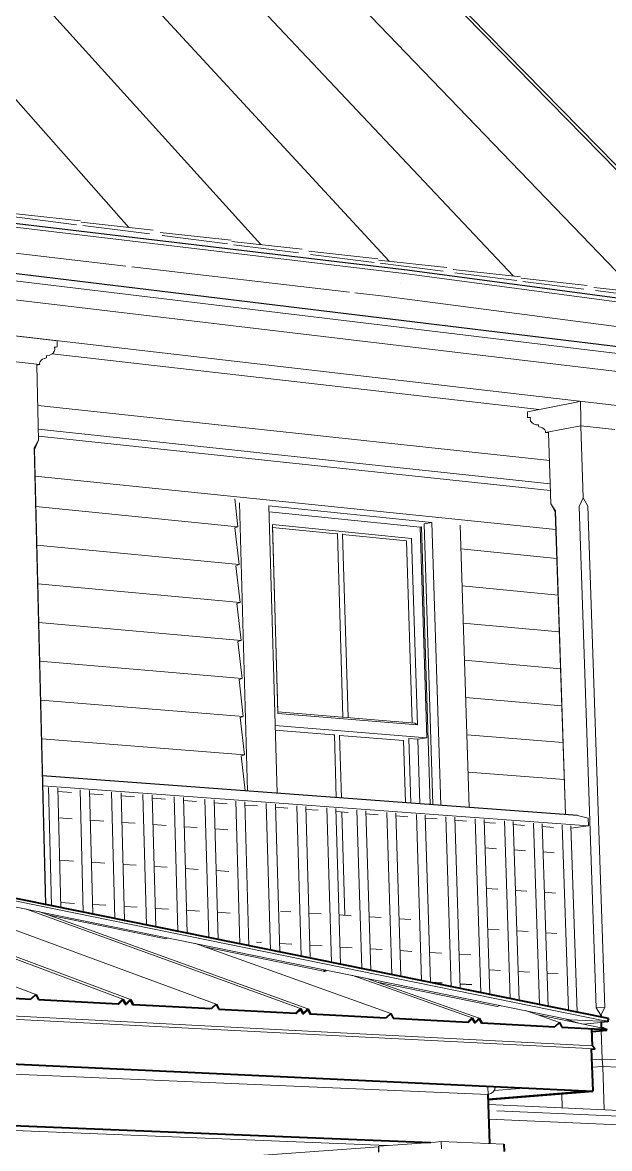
# Model space of a CAD drawing. Header units: inches. Extents: x -4969 to 16721, y 2489 to 24693.
# Drawn here: x 3918 to 4193, y 13142 to 13668 of the extents above; entities that cross this region are included whole.
import ezdxf

# ---------------------------------------------------------------- set-up
doc = ezdxf.new("R2010")
doc.units = ezdxf.units.IN
doc.header["$MEASUREMENT"] = 0
for name, color, linetype, lineweight in [('1', 1, 'Continuous', 9), ('2', 6, 'Continuous', 20), ('3', 3, 'Continuous', 30), ('4', 2, 'Continuous', 40)]:
    doc.layers.add(name, color=color, linetype=linetype, lineweight=lineweight)

msp = doc.modelspace()

# ---------------------------------------------------------------- linework, layer by layer
at = {"layer": '1'}
for p, q in [((3968.0219261, 13572.6736103), (3726.6416952, 13845.742701)), ((4029.7167281, 13564.6998268), (3784.6484066, 13835.630147)), ((4089.8732189, 13556.9351765), (3841.3581652, 13825.7436962)), ((4148.0101662, 13549.9409145), (3896.8139874, 13816.0758495)), ((4205.2745707, 13542.5400965), (3951.0570079, 13806.6194355)), ((4001.9382812, 13797.7490891), (4258.9052215, 13535.577104)), ((3675.7094815, 13601.3049778), (4096.8708361, 13551.2584821)), ((3656.6171258, 13578.9877118), (4445.611954, 13483.7596586)), ((3911.2165746, 13579.48543), (3945.3878888, 13575.7531168)), ((3943.616332, 13573.985671), (3912.0731997, 13577.9830352)), ((3945.7501326, 13575.1116472), (3979.4561763, 13571.4219319)), ((3977.7050768, 13569.6657092), (3946.5994663, 13573.6076276)), ((4439.3564997, 13476.5117371), (3654.8920459, 13569.771995)), ((3860.3143053, 13567.0525756), (3966.706242, 13554.6726301)), ((3982.7441732, 13570.4256897), (4015.9549297, 13566.7817558)), ((4014.2256201, 13565.037573), (3983.5853313, 13568.9205226)), ((4016.2902227, 13566.1760124), (4049.0546777, 13562.5737037)), ((4047.3450156, 13560.8404539), (4017.1236622, 13564.6703131)), ((4052.2338587, 13561.622128), (4084.5231153, 13558.0645142)), ((4082.8343871, 13556.342995), (4053.0587268, 13560.1163728)), ((4084.8340844, 13557.4914273), (4116.6950469, 13553.9744176)), ((3969.3849159, 13554.3609351), (4071.1960612, 13542.5140183)), ((4115.0252, 13552.2635522), (4085.6509266, 13555.9860636)), ((4096.0031644, 13551.182676), (4096.0646119, 13551.1749341)), ((4096.0707122, 13551.2634881), (4096.0085649, 13551.2713196)), ((4465.6013143, 13502.132165), (4096.9313421, 13551.2508563)), ((4119.7713519, 13553.0641886), (4151.1761879, 13549.5907456)), ((4149.5264644, 13547.8913131), (4120.5793443, 13551.5596926)), ((4095.0630463, 13546.4304171), (4095.037889, 13546.433561)), ((4151.4651355, 13549.0476031), (4182.4587746, 13545.6137136)), ((4180.8272068, 13543.9246663), (4152.2648917, 13547.5442806)), ((4073.7895204, 13542.212239), (4087.3911459, 13540.6295869)), ((4087.3911459, 13540.6295869), (4215.6121967, 13523.8656296)), ((4185.4376538, 13544.7418647), (4215.9932762, 13541.3503902)), ((4186.2283764, 13543.2401927), (4214.381064, 13539.6724891)), ((3907.7628999, 13522.8438119), (3934.543863, 13519.7512408)), ((3908.534009, 13510.728179), (3926.3797539, 13508.7107838)), ((3932.1922628, 13513.7133183), (4159.8982069, 13487.7103459)), ((3925.7026881, 13489.5152705), (4165.0005736, 13463.8858784)), ((4177.3711447, 13491.1323493), (4179.2279171, 13491.4959905)), ((4179.3210873, 13488.7594725), (4179.2279171, 13491.4959905)), ((4179.2946098, 13488.54742), (4179.3210873, 13488.7594725)), ((4179.3276421, 13487.7338172), (4179.2946098, 13488.54742)), ((4179.3533357, 13486.8555821), (4179.3276421, 13487.7338172)), ((4179.3500396, 13484.2257109), (4179.3676264, 13484.6151674)), ((4179.38106, 13483.3144874), (4179.3500396, 13484.2257109)), ((4179.3693615, 13485.9923369), (4179.3533357, 13486.8555821)), ((4179.3629194, 13482.5755747), (4179.368335, 13483.0176064)), ((4179.3676264, 13484.6151674), (4179.3742708, 13485.2223068)), ((4179.368335, 13483.0176064), (4179.38106, 13483.3144874)), ((4179.3742708, 13485.2223068), (4179.3693615, 13485.9923369)), ((3925.7258879, 13478.5438554), (4165.0302497, 13452.9587973)), ((4162.8750559, 13476.9356638), (4179.4138657, 13480.1062169)), ((4179.3652029, 13482.0206856), (4179.3629194, 13482.5755747)), ((4179.3750152, 13481.3933933), (4179.3652029, 13482.0206856)), ((4179.3916397, 13480.7393728), (4179.3750152, 13481.3933933)), ((4179.3874072, 13479.8980159), (4179.4138657, 13480.1062169)), ((4179.3874072, 13479.8980159), (4180.5295937, 13446.34235)), ((4179.4138657, 13480.1062169), (4179.3916397, 13480.7393728)), ((4179.4138657, 13480.1062169), (4195.3626167, 13478.3032698)), ((3925.8081583, 13475.2444039), (4165.1354854, 13449.8165848)), ((3923.7257681, 13469.6889993), (3929.0254547, 13256.4639679)), ((4167.7338317, 13431.6514787), (3924.270254, 13456.5900504)), ((4017.5751008, 13445.9805048), (4019.0795964, 13432.9140906)), ((4180.5295937, 13446.34235), (4178.5727041, 13442.321411)), ((4182.654756, 13442.4817331), (4180.5295937, 13446.34235)), ((3924.6251293, 13442.3166769), (4019.0795964, 13432.9140906)), ((4019.7688201, 13444.1137107), (4023.5786026, 13309.4726347)), ((4178.5727041, 13442.321411), (4186.5261104, 13208.1464399)), ((4182.654756, 13442.4817331), (4190.6450494, 13208.2310095)), ((4033.6202474, 13439.8487796), (4104.352051, 13432.6847857)), ((4167.5260731, 13440.3544386), (4172.289036, 13298.452932)), ((4017.6033478, 13432.3928361), (4019.0795964, 13432.9140906)), ((4017.6033478, 13432.3928361), (4019.579382, 13415.2151831)), ((4035.2095461, 13433.9414437), (4037.752385, 13345.7009224)), ((4035.2607917, 13432.9436963), (4035.2095461, 13433.9414437)), ((4035.2095461, 13433.9414437), (4100.2936295, 13427.4270308)), ((4037.7550703, 13346.3907138), (4035.2607917, 13432.9436963)), ((4035.2705524, 13432.604993), (4064.9756114, 13429.6399418)), ((4104.9539595, 13432.7927648), (4104.352051, 13432.6847857)), ((4107.431521, 13334.2766949), (4104.352051, 13432.6847857)), ((4104.9539595, 13432.7927648), (4109.0139217, 13303.1417284)), ((4106.111581, 13434.2982765), (4109.7290631, 13434.9489633)), ((4110.2298807, 13303.0516237), (4106.111581, 13434.2982765)), ((4109.7290631, 13434.9489633), (4113.8936001, 13302.7801357)), ((4122.9914641, 13433.5978702), (4127.2068544, 13301.7936003)), ((4064.9756114, 13429.6399418), (4065.5731377, 13429.748043)), ((4068.1400407, 13343.8997644), (4065.5731377, 13429.748043)), ((4070.6017212, 13343.6979567), (4068.0285905, 13429.5028626)), ((4068.0336334, 13429.3347011), (4097.9099639, 13426.3525541)), ((4100.5530567, 13341.2425564), (4097.9099639, 13426.3525541)), ((4103.0050084, 13340.3608767), (4100.2936295, 13427.4270308)), ((3925.0736179, 13424.2781021), (4019.579382, 13415.2151831)), ((4123.3452843, 13422.5348341), (4168.1896316, 13418.0707483)), ((4018.1019168, 13414.703552), (4019.579382, 13415.2151831)), ((4018.1019168, 13414.703552), (4020.0798017, 13397.493817)), ((3925.5226866, 13406.2161901), (4020.0798017, 13397.493817)), ((4123.8993353, 13405.2111025), (4168.7656349, 13400.9085116)), ((4018.6011181, 13396.991834), (4020.0798017, 13397.493817)), ((4018.6011181, 13396.991834), (4020.5808569, 13379.7499493)), ((3925.9723368, 13388.1308956), (4020.5808569, 13379.7499493)), ((4124.4540742, 13387.8658651), (4169.3423466, 13383.7251692)), ((4019.1009529, 13379.2576393), (4020.5808569, 13379.7499493)), ((4019.1009529, 13379.2576393), (4021.0825486, 13361.9835371)), ((3926.4225694, 13370.022173), (4021.0825486, 13361.9835371)), ((4125.0095021, 13370.4990819), (4169.9197679, 13366.5206821)), ((4019.6014223, 13361.5009251), (4021.0825486, 13361.9835371)), ((4019.6014223, 13361.5009251), (4021.5848782, 13344.1945376)), ((3926.8733856, 13351.889977), (4021.5848782, 13344.1945376)), ((4125.5656203, 13353.1107127), (4170.4979002, 13349.2950111)), ((4037.752385, 13345.7009224), (4037.7550703, 13346.3907138)), ((4037.7550703, 13346.3907138), (4101.7683627, 13341.1429261)), ((4020.1025277, 13343.7216486), (4021.5848782, 13344.1945376)), ((4020.1025277, 13343.7216486), (4022.0878469, 13326.3829075)), ((4037.752385, 13345.7009224), (4103.0050084, 13340.3608767)), ((4103.0050084, 13340.3608767), (4101.7683627, 13341.1429261)), ((4036.5574638, 13337.8169233), (4063.5721101, 13335.6508511)), ((4063.5721101, 13335.6508511), (4064.1704396, 13335.7378754)), ((4065.0432413, 13306.4000326), (4064.1704396, 13335.7378754)), ((4067.5058503, 13306.2175489), (4066.6309214, 13335.5405227)), ((4066.6349565, 13335.4052858), (4096.5736085, 13333.0047807)), ((4126.1224302, 13335.7007173), (4171.0767448, 13332.0481172)), ((3927.3247866, 13333.7342617), (4022.0878469, 13326.3829075)), ((4097.4700556, 13303.997149), (4096.5736085, 13333.0047807)), ((4098.961268, 13334.0157392), (4103.2060608, 13333.6743319)), ((4099.8971232, 13303.8172991), (4098.961268, 13334.0157392)), ((4103.2060608, 13333.6743319), (4107.431521, 13334.2766949)), ((4104.1456528, 13303.5024756), (4103.2060608, 13333.6743319)), ((4020.6042702, 13325.9197668), (4022.0878469, 13326.3829075)), ((4020.6042702, 13325.9197668), (4022.4764074, 13309.5543092)), ((4126.6799331, 13318.2690552), (4171.656303, 13314.7799611)), ((4174.5099554, 13202.5905651), (3625.7825968, 13314.0011518)), ((4192.0990736, 13201.7831161), (3642.7082051, 13313.1960158)), ((3931.8565648, 13255.8901735), (3930.4810982, 13311.0076578)), ((3936.3334686, 13254.9828184), (3934.9346415, 13310.6824909)), ((3941.3011143, 13308.7830548), (3934.9707824, 13309.2434046)), ((3946.7488862, 13252.8718768), (3945.2949978, 13309.9260492)), ((3951.1995333, 13251.9698432), (3949.7218121, 13309.6028337)), ((3956.0151405, 13307.713032), (3949.7586011, 13308.1680155)), ((3961.5539544, 13249.8712641), (3960.0200814, 13308.8509252)), ((3965.9785749, 13248.9745055), (3964.4204066, 13308.5296439)), ((3970.6413501, 13306.6493953), (3964.4578354, 13307.0990684)), ((3976.2725338, 13246.8881805), (3974.6571453, 13307.7822279)), ((3980.6713555, 13245.9966506), (3979.0312185, 13307.4628632)), ((3985.180527, 13305.5920878), (3979.0692788, 13306.0365056)), ((3990.9053802, 13243.9224728), (3989.2069764, 13306.7198996)), ((3995.278628, 13243.0361261), (3993.5550318, 13306.4024347)), ((3999.6334457, 13304.5410531), (3993.5937155, 13304.98027)), ((4005.4532404, 13240.9739897), (4003.6703522, 13305.6638838)), ((4009.8011367, 13240.0927811), (4007.9926213, 13305.3483015)), ((4014.0008716, 13303.4962355), (4008.0319202, 13303.9303053)), ((4019.9168527, 13238.0425814), (4018.0480411, 13304.6141242)), ((4024.2396174, 13237.1664664), (4022.3447525, 13304.300408)), ((3701.0542125, 13298.7184167), (3924.4955998, 13214.3930857)), ((4028.2835611, 13302.4575801), (4022.3846587, 13302.8865558)), ((4034.2969468, 13235.1281002), (4032.3408021, 13303.5705655)), ((4038.5947971, 13234.2570347), (4036.6121819, 13303.2586988)), ((4042.4822614, 13301.4250324), (4036.6526875, 13301.8489665)), ((4048.5942441, 13232.2303998), (4046.5493856, 13302.5331528)), ((4052.8673946, 13231.3643403), (4050.7956571, 13302.2231194)), ((4056.5977114, 13300.3985388), (4050.8367545, 13300.817483)), ((4062.8094574, 13229.3493358), (4060.6745331, 13301.5018321)), ((4067.0581207, 13228.4882393), (4064.8959171, 13301.1936157)), ((4070.630641, 13299.3780463), (4064.9375985, 13299.7920516)), ((4069.1431429, 13251.3441947), (4067.7035738, 13299.5909063)), ((4076.9432919, 13226.4847652), (4074.7169773, 13300.4765497)), ((4081.1676777, 13225.6285891), (4078.9136919, 13300.1701346)), ((4084.5817718, 13298.3635022), (4078.95595, 13298.7726192)), ((4090.9964441, 13223.6365468), (4088.6774425, 13299.4572529)), ((4095.19676, 13222.7852491), (4092.8497033, 13299.1526233)), ((3935.2818529, 13296.8569384), (3941.6145777, 13296.4123217)), ((3950.0752502, 13295.8183032), (3956.3341379, 13295.3788706)), ((3964.7799907, 13294.7858926), (3970.96581, 13294.3515901)), ((3979.3968689, 13293.7596508), (3985.5103789, 13293.3304251)), ((4098.4518169, 13297.3548548), (4092.8925305, 13297.7591332)), ((4104.9696031, 13220.8045411), (4102.5566444, 13298.4438894)), ((4109.1460541, 13219.9580801), (4106.7046646, 13298.1410296)), ((4112.2414812, 13296.3520528), (4106.7480536, 13296.7515419)), ((4118.8634499, 13217.9886099), (4116.3552906, 13297.4364075)), ((4123.0162389, 13217.1469447), (4120.4792808, 13297.1353023)), ((4125.9514613, 13295.3550455), (4120.5232244, 13295.7497938)), ((4132.6786578, 13215.1886168), (4130.0740803, 13296.4347562)), ((4136.8079853, 13214.3517066), (4134.1742487, 13296.1353902)), ((4139.5824461, 13294.3637829), (4134.2187398, 13294.7538384)), ((4146.4158926, 13212.4044269), (4143.7137048, 13295.438885)), ((4150.521957, 13211.5722316), (4147.7902572, 13295.1412433)), ((4153.1351163, 13293.3782154), (4147.8352887, 13293.7636256)), ((4160.0758127, 13209.6359068), (4157.2748473, 13294.448744)), ((4164.1588098, 13208.8083866), (4161.3279872, 13294.1528117)), ((4173.6590687, 13206.8829245), (4170.7581833, 13293.4642839)), ((4177.8765847, 13298.0388849), (4182.8139616, 13296.8094566)), ((3993.9266701, 13292.7395225), (3999.96862, 13292.315321)), ((4008.3701699, 13291.7254535), (4014.3412995, 13291.3062242)), ((4166.6101449, 13292.3982941), (4161.3735522, 13292.7791058)), ((4174.8234702, 13292.1192165), (4182.9390533, 13293.1236255)), ((3965.3172469, 13212.2157127), (3770.9513142, 13284.5268934)), ((3777.0706147, 13283.2844642), (3968.8350486, 13212.0280778)), ((4134.6016746, 13282.8628187), (4139.9672169, 13282.4861073)), ((4148.2228744, 13281.9064828), (4153.5245033, 13281.5342588)), ((4161.7657291, 13280.9556475), (4167.0040888, 13280.5878655)), ((2585.129233, 13272.2793085), (4184.8785151, 13190.4077112)), ((3935.7777224, 13277.1119907), (3942.1142608, 13276.692483)), ((3950.5800106, 13276.1320118), (3956.842641, 13275.7173972)), ((3965.2935266, 13275.1579101), (3971.483019, 13274.7481375)), ((3979.9190666, 13274.1896328), (3986.0361812, 13273.7846519)), ((3994.4574172, 13273.2271278), (4000.5029045, 13272.826889)), ((4008.909356, 13272.2703436), (4014.8839569, 13271.8747978)), ((4186.1137122, 13188.9441719), (2583.8530505, 13270.4639797)), ((3847.9236585, 13268.8988517), (4008.9291218, 13209.8895126)), ((4135.2126178, 13263.8916008), (4140.5810887, 13263.5362027)), ((4148.841236, 13262.9893729), (4154.1457378, 13262.6382097)), ((4162.3914136, 13262.092338), (4167.6325917, 13261.7453669)), ((3936.2742905, 13257.3392252), (3942.6146471, 13256.9448976)), ((4048.370871, 13207.7857415), (3919.6735957, 13254.3311388)), ((3925.9556671, 13253.0556615), (4051.7702832, 13207.6044213)), ((3985.3843057, 13240.2832648), (3930.1111393, 13251.5544738)), ((3951.0854799, 13256.4180687), (3957.3518575, 13256.0283421)), ((3965.8077816, 13255.5024405), (3972.0009514, 13255.1172669)), ((3980.4419933, 13254.5922908), (3986.5627166, 13254.211623)), ((3994.9889032, 13253.6875708), (4001.0379319, 13253.3113618)), ((4009.4492904, 13252.7882318), (4015.4273665, 13252.4164357)), ((4043.8858087, 13252.9269974), (4038.9923833, 13253.2336539)), ((4058.0214751, 13252.0411568), (4052.2522846, 13252.402695)), ((4072.0743609, 13251.1605039), (4066.3732395, 13251.5177764)), ((4086.0451911, 13250.2849932), (4080.4114423, 13250.6380436)), ((4099.9346823, 13249.4145798), (4094.3676183, 13249.7634513)), ((3986.5448637, 13240.7539641), (3985.3843057, 13240.2832648)), ((4135.8238418, 13244.9116669), (4141.1952415, 13244.5776211)), ((4149.4598792, 13244.0636458), (4154.7672543, 13243.7335818)), ((4163.0173807, 13243.2205089), (4168.2613775, 13242.8943863)), ((3998.6999416, 13238.2860639), (4090.5208786, 13205.5375155)), ((4059.0630229, 13225.2588296), (4003.4014488, 13236.6092401)), ((4030.0963762, 13238.7047503), (4027.823321, 13238.8400922)), ((4044.3219175, 13237.8577358), (4038.4813465, 13238.205494)), ((4058.4638626, 13237.0156987), (4052.692115, 13237.359359)), ((4072.5229461, 13236.1785953), (4066.8193157, 13236.5181998)), ((4086.4998943, 13235.3463824), (4080.8636837, 13235.6819726)), ((4136.1018863, 13167.705103), (2618.8005305, 13231.9583323)), ((4100.3954247, 13234.5190173), (4094.8259453, 13234.8506342)), ((4114.2102467, 13233.6964577), (4108.7068185, 13234.0241418)), ((4127.9450614, 13232.8786619), (4122.5070129, 13233.2024532)), ((4136.4353459, 13225.9230337), (4141.8096749, 13225.6103792)), ((4150.0788036, 13225.1293182), (4155.3890524, 13224.8203916)), ((4128.6515331, 13203.5036765), (4072.3773756, 13223.3270027)), ((4078.8287998, 13222.017141), (4131.9384332, 13203.3283576)), ((4140.2502652, 13208.7032689), (4084.160286, 13220.1410408)), ((4114.6446439, 13219.8718484), (4109.1390105, 13220.1836455)), ((4109.1453352, 13219.981104), (4114.6510008, 13219.6695395)), ((4163.6436298, 13224.340177), (4168.8904457, 13224.0349407)), ((4128.3849348, 13219.0937032), (4122.9447227, 13219.4017953)), ((4122.9511281, 13219.1998371), (4128.3913718, 13218.8919749)), ((4141.6593557, 13209.2603703), (4140.2502652, 13208.7032689)), ((4153.5410502, 13206.8479763), (4169.4119631, 13201.3295688)), ((4188.9565589, 13198.7711653), (4159.4869192, 13204.7805635)), ((4190.6450494, 13208.2310095), (4186.5261104, 13208.1464399)), ((4186.5261104, 13208.1464399), (4188.7571668, 13204.6289976)), ((4188.7571668, 13204.6289976), (4190.6450494, 13208.2310095)), ((4179.5679494, 13200.6856744), (4172.7992507, 13202.6139609)), ((4192.0990736, 13201.7831161), (4174.5099554, 13202.5905651)), ((4192.0241048, 13201.5480412), (4180.7468017, 13200.4452849)), ((4184.4699197, 13183.7712273), (4189.4528664, 13184.1904221)), ((4189.4528664, 13184.1904221), (4204.1938994, 13183.4549035)), ((4189.6719402, 13180.7450638), (4189.4528664, 13184.1904221)), ((4184.753449, 13180.3374445), (4184.5799389, 13180.5220965)), ((4184.753449, 13180.3374445), (4184.5859133, 13180.3456573)), ((4184.753449, 13180.3374445), (4189.6719402, 13180.7450638)), ((4185.0683162, 13171.040292), (4184.753449, 13180.3374445)), ((4189.6719402, 13180.7450638), (4208.4410131, 13179.8223721)), ((4180.0514294, 13169.1312036), (4135.9901399, 13171.1834063)), ((4136.1018863, 13167.705103), (4135.9901399, 13171.1834063)), ((4136.1018863, 13167.705103), (4136.3545748, 13167.7501124)), ((4136.1673819, 13165.666352), (4180.0514294, 13169.1312036)), ((4136.3545748, 13167.7501124), (4137.6567922, 13168.301494)), ((4137.6567922, 13168.301494), (4138.6606204, 13169.0903482)), ((4138.6606204, 13169.0903482), (4139.2752198, 13170.045365)), ((4138.945415, 13169.5328864), (4150.8697758, 13170.490371)), ((4139.2752198, 13170.045365), (4139.4355885, 13171.0229308)), ((4170.470702, 13168.0741395), (4170.6923771, 13161.4263036)), ((4180.0514294, 13169.1312036), (4184.9627498, 13169.2167703)), ((4185.0683162, 13171.040292), (4184.9007364, 13171.0481741)), ((4205.4045827, 13157.1234201), (4140.1576715, 13160.0105116)), ((3870.0339816, 13152.6043842), (4088.83264, 13143.77211)), ((4452.0448499, 13142.4547696), (4136.4731165, 13156.1494157)), ((3872.2184137, 13127.8793992), (4084.9590073, 13143.2055356))]:
    msp.add_line(p, q, dxfattribs=at)
at = {"layer": '2'}
for p, q in [((4261.1623152, 13535.3257614), (4004.1265818, 13797.3675935)), ((4438.6889571, 13461.5996777), (3647.0232748, 13553.0301386)), ((3934.6166112, 13516.8744994), (3934.543863, 13519.7512408)), ((3932.7655676, 13514.180005), (3932.8977581, 13514.3880419)), ((3932.8977581, 13514.3880419), (3933.3027025, 13515.0253298)), ((3933.2106205, 13516.8096297), (3934.6166112, 13516.8744994)), ((3933.27648, 13516.5729709), (3933.2106205, 13516.8096297)), ((3933.27648, 13516.5729709), (3934.6166112, 13516.8744994)), ((3933.4556574, 13515.9291161), (3933.27648, 13516.5729709)), ((3933.3027025, 13515.0253298), (3933.4556574, 13515.9291161)), ((3926.3347931, 13509.3806246), (3926.554494, 13510.0431421)), ((3926.3797539, 13508.7107838), (3926.3347931, 13509.3806246)), ((3926.554494, 13510.0431421), (3926.6756058, 13510.2000816)), ((3926.6756058, 13510.2000816), (3927.0228333, 13510.6500276)), ((3927.0228333, 13510.6500276), (3927.7056727, 13511.1570232)), ((3927.7056727, 13511.1570232), (3928.5245122, 13511.5145983)), ((3928.5245122, 13511.5145983), (3929.5037333, 13511.7333646)), ((3928.5245122, 13511.5145983), (3928.5532377, 13511.5271423)), ((3928.5532377, 13511.5271423), (3929.5037333, 13511.7333646)), ((3929.4796645, 13512.6922808), (3930.7634942, 13512.9582835)), ((3929.4801962, 13512.6711014), (3929.4796645, 13512.6922808)), ((3929.4801962, 13512.6711014), (3930.7634942, 13512.9582835)), ((3929.4984748, 13511.9428702), (3929.4801962, 13512.6711014)), ((3929.5037333, 13511.7333646), (3929.4984748, 13511.9428702)), ((3930.7634942, 13512.9582835), (3931.8928453, 13513.4695839)), ((3931.8928453, 13513.4695839), (3932.1922628, 13513.7133183)), ((3932.1922628, 13513.7133183), (3932.2866766, 13513.7901738)), ((3932.2866766, 13513.7901738), (3932.7655676, 13514.180005)), ((3924.9749707, 13508.6469117), (3924.9814456, 13508.3996873)), ((3926.3797539, 13508.7107838), (3924.9814456, 13508.3996873)), ((3924.9814456, 13508.3996873), (3925.8566293, 13473.3004756)), ((4154.4463946, 13486.6426308), (4177.3711447, 13491.1323493)), ((4154.4561421, 13486.3486021), (4154.4463946, 13486.6426308)), ((4154.5216507, 13484.3725667), (4154.4561421, 13486.3486021)), ((4154.536315, 13483.9302278), (4154.5216507, 13484.3725667)), ((4155.8844652, 13483.9877735), (4154.536315, 13483.9302278)), ((4154.536315, 13483.9302278), (4155.8396347, 13483.7826119)), ((4155.6989149, 13483.1386212), (4155.8396347, 13483.7826119)), ((4155.8953272, 13482.3010975), (4155.6989149, 13483.1386212)), ((4155.8396347, 13483.7826119), (4155.8844652, 13483.9877735)), ((4155.9261974, 13482.2597881), (4155.8953272, 13482.3010975)), ((4156.4560224, 13481.5507989), (4155.9261974, 13482.2597881)), ((4157.3304568, 13480.9554791), (4156.4560224, 13481.5507989)), ((4158.4397496, 13480.5689383), (4157.3304568, 13480.9554791)), ((4159.6837694, 13480.4261551), (4158.4397496, 13480.5689383)), ((4159.7014514, 13479.8956735), (4159.6837694, 13480.4261551)), ((4159.71393, 13479.5213049), (4159.7014514, 13479.8956735)), ((4160.6357967, 13479.4066772), (4159.71393, 13479.5213049)), ((4161.4684058, 13479.1290459), (4160.6357967, 13479.4066772)), ((4162.150952, 13478.7086426), (4161.4684058, 13479.1290459)), ((4162.6335653, 13478.1761363), (4162.150952, 13478.7086426)), ((4162.8616363, 13477.6177251), (4162.6335653, 13478.1761363)), ((4162.880966, 13477.5703984), (4162.8616363, 13477.6177251)), ((4162.8750559, 13476.9356638), (4162.880966, 13477.5703984)), ((3925.8566293, 13473.3004756), (3923.7257681, 13469.6889993)), ((3923.9606393, 13469.0430055), (3925.8566293, 13473.3004756)), ((4164.2253376, 13476.9925056), (4162.8750559, 13476.9356638)), ((4164.2323312, 13476.783686), (4162.8750559, 13476.9356638)), ((4164.2253376, 13476.9925056), (4164.2323312, 13476.783686)), ((4164.2323312, 13476.783686), (4165.3430814, 13443.6180173)), ((3923.7257681, 13469.6889993), (3923.9606393, 13469.0430055)), ((3923.9606393, 13469.0430055), (3929.2470551, 13256.4190551)), ((4109.7290631, 13434.9489633), (4033.5378361, 13442.7115515)), ((4033.5378361, 13442.7115515), (4037.4029077, 13308.4482295)), ((4167.5260731, 13440.3544386), (4165.3430814, 13443.6180173)), ((4165.3430814, 13443.6180173), (4167.4610389, 13439.7794439)), ((4167.4610389, 13439.7794439), (4167.5260731, 13440.3544386)), ((4167.4610389, 13439.7794439), (4172.2040636, 13298.4592286)), ((4107.431521, 13334.2766949), (4036.4947209, 13339.996461)), ((4182.9390533, 13293.1236255), (3927.870707, 13311.7768962)), ((4182.9390533, 13293.1236255), (4182.8139616, 13296.8094566)), ((4177.7191925, 13206.0600402), (4174.7881118, 13293.1700463)), ((4188.9998271, 13197.5000141), (4189.4528664, 13184.1904221)), ((4190.3596132, 13160.5444427), (4189.6719402, 13180.7450638)), ((4455.0999818, 13148.6737266), (4136.2539873, 13162.9704895)), ((4084.950332, 13143.4920046), (4111.5246069, 13145.4093171)), ((4111.5246069, 13145.4093171), (4114.1233894, 13145.5968171)), ((4114.2282077, 13142.2502095), (4114.1233894, 13145.5968171)), ((4114.1233894, 13145.5968171), (4143.4012241, 13144.3973902))]:
    msp.add_line(p, q, dxfattribs=at)
at = {"layer": '3'}
for p, q in [((3675.738041, 13603.1996604), (4096.8830218, 13553.0006342)), ((3656.8471478, 13582.6735793), (4464.7250315, 13484.5895344)), ((4465.6130571, 13503.7395999), (4096.9574452, 13552.9912271)), ((4177.8765847, 13298.0388849), (3927.751448, 13316.5735941)), ((4084.9590073, 13143.2055356), (4084.950332, 13143.4920046)), ((4085.0352045, 13140.6894485), (4084.9590073, 13143.2055356))]:
    msp.add_line(p, q, dxfattribs=at)
at = {"layer": '4'}
for p, q in [((4192.3620872, 13203.0922959), (3642.68909, 13314.4971036)), ((2583.2274368, 13243.9270921), (4184.9627498, 13169.2167703)), ((4059.0630229, 13225.2588296), (4060.3408612, 13225.7708304)), ((3884.3558546, 13214.2187732), (3922.2537007, 13212.2149962)), ((3924.4955998, 13214.3930857), (3922.2537007, 13212.2149962)), ((3924.4955998, 13214.3930857), (3925.8329161, 13212.0257519)), ((3925.8329161, 13212.0257519), (3963.1036002, 13210.0551349)), ((3965.3172469, 13212.2157127), (3963.1036002, 13210.0551349)), ((3963.1036002, 13210.0551349), (3963.4149516, 13210.0386728)), ((3963.4149516, 13210.0386728), (3965.2371768, 13211.8172755)), ((3965.2371768, 13211.8172755), (3964.9996171, 13211.9056976)), ((3965.2371768, 13211.8172755), (3966.3128858, 13209.88545)), ((3965.3172469, 13212.2157127), (3966.4605751, 13210.1622237)), ((3966.3128858, 13209.88545), (3966.9347327, 13209.852571)), ((3966.9002889, 13210.138949), (3966.4605751, 13210.1622237)), ((3968.8350486, 13212.0280778), (3966.9002889, 13210.138949)), ((3968.7549601, 13211.6299312), (3966.9347327, 13209.852571)), ((3968.7549601, 13211.6299312), (3968.5176408, 13211.718156)), ((3968.7549601, 13211.6299312), (3969.9914356, 13209.4065919)), ((3968.8350486, 13212.0280778), (3970.1389976, 13209.6831516)), ((3970.1389976, 13209.6831516), (4006.7454798, 13207.747653)), ((4008.9291218, 13209.8895126), (4006.7454798, 13207.747653)), ((4008.9291218, 13209.8895126), (4010.2032315, 13207.5648309)), ((4010.2032315, 13207.5648309), (4046.2142056, 13205.6608186)), ((4048.370871, 13207.7857415), (4046.2142056, 13205.6608186)), ((4046.2142056, 13205.6608186), (4046.5150728, 13205.6449108)), ((4046.5150728, 13205.6449108), (4048.2903945, 13207.3941628)), ((4048.2903945, 13207.3941628), (4048.0585751, 13207.4780421)), ((4048.2903945, 13207.3941628), (4049.3154562, 13205.4968459)), ((4048.370871, 13207.7857415), (4049.4603672, 13205.768937)), ((4049.3154562, 13205.4968459), (4049.9163777, 13205.4650733)), ((4049.8852841, 13205.7464456), (4049.4603672, 13205.768937)), ((4051.7702832, 13207.6044213), (4049.8852841, 13205.7464456)), ((4051.6897913, 13207.2131232), (4049.9163777, 13205.4650733)), ((4051.6897913, 13207.2131232), (4051.4582095, 13207.2968216)), ((4051.6897913, 13207.2131232), (4052.8680706, 13205.0294683)), ((4051.7702832, 13207.6044213), (4053.0128589, 13205.3013527)), ((4053.0128589, 13205.3013527), (4088.3928749, 13203.4307012)), ((4090.5208786, 13205.5375155), (4088.3928749, 13203.4307012)), ((4090.5208786, 13205.5375155), (4091.7352425, 13203.2539798)), ((4188.7571668, 13204.6289976), (4188.784795, 13203.8173225)), ((4091.7352425, 13203.2539798), (4126.8402132, 13201.3978708)), ((4128.6515331, 13203.5036765), (4126.5493093, 13201.4132518)), ((4126.8402132, 13201.3978708), (4128.5707217, 13203.1187241)), ((4128.5707217, 13203.1187241), (4128.3445613, 13203.1984276)), ((4128.5707217, 13203.1187241), (4129.5478898, 13201.2547075)), ((4128.6515331, 13203.5036765), (4129.690124, 13201.5222719)), ((4129.5478898, 13201.2547075), (4130.1289246, 13201.2239864)), ((4130.1009788, 13201.5005249), (4129.690124, 13201.5222719)), ((4131.9384332, 13203.3283576), (4130.1009788, 13201.5005249)), ((4131.8576092, 13202.9436764), (4130.1289246, 13201.2239864)), ((4131.8576092, 13202.9436764), (4131.6316826, 13203.0232133)), ((4131.8576092, 13202.9436764), (4132.9808543, 13200.7983174)), ((4131.9384332, 13203.3283576), (4133.1229704, 13201.0656819)), ((4133.1229704, 13201.0656819), (4167.337141, 13199.2566722)), ((4169.4119631, 13201.3295688), (4167.337141, 13199.2566722)), ((4169.4119631, 13201.3295688), (4170.569805, 13199.0857512)), ((4170.569805, 13199.0857512), (4191.7099166, 13197.9680077)), ((4188.872528, 13201.2398628), (4188.9565589, 13198.7711653)), ((4190.0097163, 13198.5564073), (4188.9565589, 13198.7711653)), ((4192.0241048, 13201.5480412), (4190.5040128, 13201.8563392)), ((4192.0741173, 13201.7842617), (4192.0241048, 13201.5480412)), ((4192.0990736, 13201.7831161), (4192.1597839, 13202.0728899)), ((4192.1597839, 13202.0728899), (4192.2337639, 13202.430225)), ((4192.2337639, 13202.430225), (4192.2945107, 13202.7283324)), ((4192.2945107, 13202.7283324), (4192.3378838, 13202.9468917)), ((4192.3378838, 13202.9468917), (4192.3609307, 13203.0710227)), ((4192.3609307, 13203.0710227), (4192.3620872, 13203.0922959)), ((4184.8785151, 13190.4077112), (4184.6096246, 13198.3434223)), ((4184.6513082, 13197.113223), (4191.6346234, 13197.7343733)), ((4190.0097163, 13198.5564073), (4191.7099166, 13197.9680077)), ((4191.1101126, 13197.9997212), (4191.6346234, 13197.7343733)), ((4184.2916189, 13189.0368763), (4184.9627498, 13169.2167703)), ((4186.0642102, 13188.7849806), (4184.305264, 13188.6339037)), ((4186.1137122, 13188.9441719), (4184.8785151, 13190.4077112)), ((4186.0642102, 13188.7849806), (4185.94149, 13188.9529342)), ((4136.8420217, 13144.6661014), (4136.1018863, 13167.705103)), ((4136.1768948, 13165.3702318), (4184.9627498, 13169.2167703)), ((3734.8156061, 13160.5198631), (4109.0748801, 13145.2325713)), ((4143.4012241, 13144.3973902), (4143.5088484, 13141.0713005))]:
    msp.add_line(p, q, dxfattribs=at)

doc.saveas('drawing.dxf')
